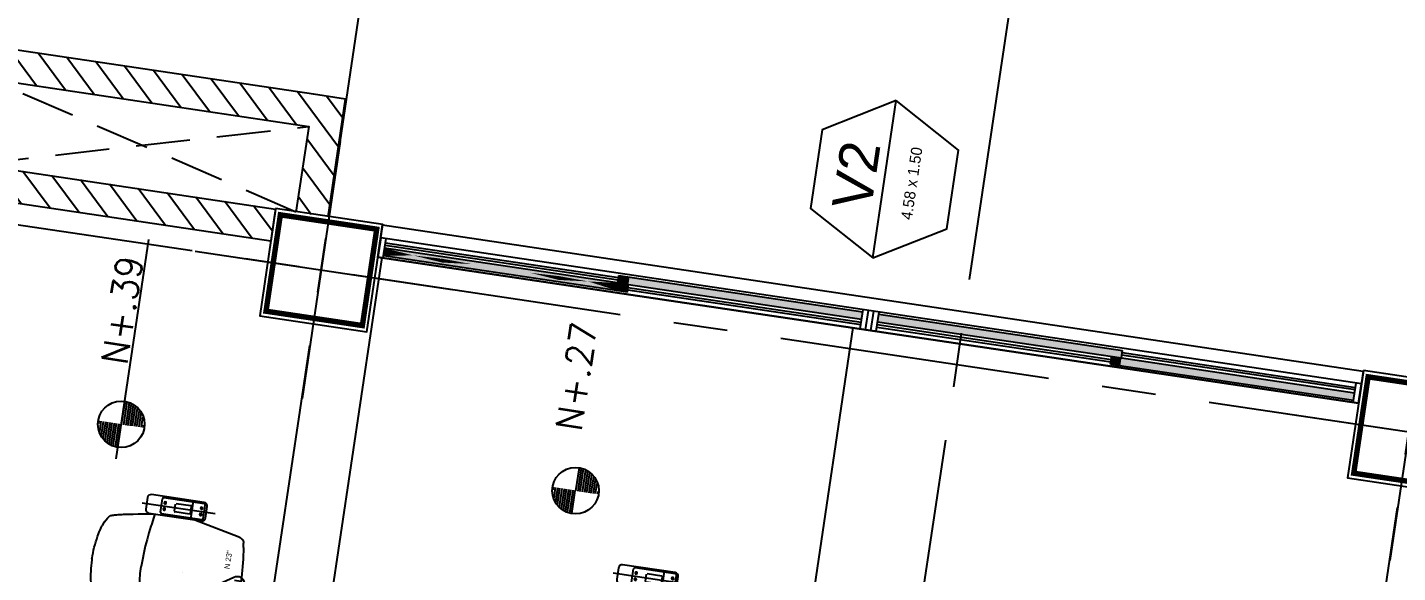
# Model space of a CAD drawing. Header units: millimetres. Extents: x 338 to 506, y 179 to 335.
# Drawn here: x 434.95 to 441.28, y 244.53 to 247.05 of the extents above; entities that cross this region are included whole.
import ezdxf
from ezdxf.enums import TextEntityAlignment as Align

# ---------------------------------------------------------------- set-up
doc = ezdxf.new("R2010")
doc.units = ezdxf.units.MM
for name, pattern in [('CENTER', [2, 1.25, -0.25, 0.25, -0.25]), ('DASHED2', [0.375, 0.25, -0.125]), ('HIDDEN', [0.375, 0.25, -0.125])]:
    doc.linetypes.add(name, pattern=pattern)
for name, color, linetype in [('COLUMNAS', 252, 'Continuous'), ('CUBIERTA', 254, 'Continuous'), ('DOORNOTE', 210, 'Continuous'), ('DOORNOTE___100', 210, 'Continuous'), ('EJES-COLUMNAS', 3, 'CENTER'), ('EJES_DE_COLUMNA', 255, 'DASHED2'), ('MUROS', 32, 'Continuous'), ('NOVA_PLUS_21__', 6, 'Continuous'), ('NOVA_PLUS_22__', 162, 'Continuous'), ('PISO', 253, 'Continuous'), ('PROYECCION', 160, 'HIDDEN'), ('REJAS', 151, 'Continuous'), ('TEXTO', 7, 'Continuous'), ('TEXTOS', 7, 'Continuous'), ('ZAPATA', 5, 'Continuous')]:
    doc.layers.add(name, color=color, linetype=linetype)
doc.styles.add('ARIAL', font='txt', dxfattribs={"height": 1})
doc.styles.add('JUAN', font='txt', dxfattribs={"height": 0.135})
doc.styles.add('NOTAS', font='simplex.shx')
doc.styles.get("Standard").update_dxf_attribs({"font": 'ARIALUNI.ttf'})

# ---------------------------------------------------------------- blocks, each defined once
blk = doc.blocks.new('*U1019')
at = {"layer": 'REJAS', "color": 18, "linetype": 'Continuous', "extrusion": (0, 0, -1)}
for points in [[(-69.9847, 58.5583), (-69.9672, 58.014), (-69.9672, 59.1027)], [(-69.9787, 59.0857), (-69.9672, 59.1027), (-69.9865, 59.0914)], [(-69.9672, 59.1027), (-69.9847, 59.1027), (-69.9865, 59.0914)], [(-69.9902, 59.0687), (-69.9781, 59.0347), (-69.9672, 59.1027)], [(-69.9891, 58.9666), (-69.976, 58.8305), (-69.9672, 59.1027)], [(-69.9902, 59.0687), (-69.9787, 59.0857), (-69.9865, 59.0914)], [(-69.9842, 59.0517), (-69.9902, 59.0687), (-69.9956, 59.0347)], [(-69.9847, 58.5583), (-70.0022, 59.1027), (-70.0022, 58.014)], [(-69.9847, 59.1027), (-70.0022, 59.1027), (-69.9865, 59.0914)], [(-70.0022, 59.1027), (-69.9962, 59.0857), (-69.9865, 59.0914)], [(-69.9865, 59.0914), (-69.9962, 59.0857), (-69.9902, 59.0687)], [(-69.9891, 58.9666), (-70.0022, 59.1027), (-69.9935, 58.8305)], [(-69.9902, 59.0687), (-70.0022, 59.1027), (-69.9956, 59.0347)], [(-69.9781, 59.0347), (-69.9812, 59.0432), (-69.986, 59.0403)], [(-69.986, 59.0403), (-69.9869, 59.0347), (-69.9781, 59.0347)], [(-69.9836, 59.0006), (-69.9781, 59.0347), (-69.9896, 59.0177)], [(-69.9869, 59.0347), (-69.9878, 59.029), (-69.9781, 59.0347)], [(-69.9781, 59.0347), (-69.9878, 59.029), (-69.9839, 59.0262)], [(-69.9812, 59.0432), (-69.9842, 59.0517), (-69.986, 59.0403)], [(-69.9836, 59.0006), (-69.9896, 59.0177), (-69.9924, 59.0006)], [(-69.9924, 59.0006), (-69.9891, 58.9666), (-69.9836, 59.0006)], [(-69.9878, 59.029), (-69.9896, 59.0177), (-69.9839, 59.0262)], [(-69.9842, 59.0517), (-69.9899, 59.0432), (-69.986, 59.0403)], [(-69.9899, 59.0432), (-69.9956, 59.0347), (-69.986, 59.0403)], [(-69.9956, 59.0347), (-69.9869, 59.0347), (-69.986, 59.0403)], [(-69.9956, 59.0347), (-69.9878, 59.029), (-69.9869, 59.0347)], [(-69.9926, 59.0262), (-69.9878, 59.029), (-69.9956, 59.0347)], [(-69.9896, 59.0177), (-69.9878, 59.029), (-69.9926, 59.0262)], [(-69.9896, 59.0177), (-69.9956, 59.0347), (-69.9924, 59.0006)], [(-69.9891, 58.9666), (-69.9913, 58.8986), (-69.9825, 58.8986)], [(-69.9825, 58.8986), (-69.988, 58.8646), (-69.976, 58.8305)], [(-69.9825, 58.8986), (-69.9913, 58.8986), (-69.988, 58.8646)], [(-69.988, 58.8646), (-69.9878, 58.8475), (-69.985, 58.856)], [(-69.9878, 58.8475), (-69.988, 58.8646), (-69.9907, 58.8475)], [(-69.988, 58.8646), (-69.9913, 58.8986), (-69.9935, 58.8305)], [(-69.979, 58.839), (-69.9838, 58.8362), (-69.976, 58.8305)], [(-69.976, 58.8305), (-69.9838, 58.8362), (-69.9847, 58.8305)], [(-69.9825, 58.7625), (-69.976, 58.8305), (-69.988, 58.7965)], [(-69.9847, 58.8305), (-69.9838, 58.8249), (-69.976, 58.8305)], [(-69.976, 58.8305), (-69.9838, 58.8249), (-69.979, 58.822)], [(-69.9891, 58.6944), (-69.9847, 58.5583), (-69.976, 58.8305)], [(-69.982, 58.8475), (-69.9838, 58.8362), (-69.979, 58.839)], [(-69.9838, 58.8249), (-69.982, 58.8135), (-69.979, 58.822)], [(-69.985, 58.856), (-69.9878, 58.8475), (-69.982, 58.8475)], [(-69.982, 58.8475), (-69.9878, 58.8475), (-69.9877, 58.839)], [(-69.9838, 58.8362), (-69.982, 58.8475), (-69.9877, 58.839)], [(-69.982, 58.8135), (-69.9838, 58.8249), (-69.9877, 58.822)], [(-69.9878, 58.8135), (-69.982, 58.8135), (-69.9877, 58.822)], [(-69.982, 58.8135), (-69.9878, 58.8135), (-69.985, 58.805)], [(-69.9886, 58.8334), (-69.9838, 58.8362), (-69.9877, 58.839)], [(-69.9886, 58.8334), (-69.9847, 58.8305), (-69.9838, 58.8362)], [(-69.9886, 58.8277), (-69.9838, 58.8249), (-69.9847, 58.8305)], [(-69.9886, 58.8277), (-69.9877, 58.822), (-69.9838, 58.8249)], [(-69.9935, 58.8305), (-69.9847, 58.8305), (-69.9886, 58.8334)], [(-69.9886, 58.8277), (-69.9847, 58.8305), (-69.9935, 58.8305)], [(-69.985, 58.805), (-69.9878, 58.8135), (-69.988, 58.7965)], [(-69.9877, 58.839), (-69.9878, 58.8475), (-69.9935, 58.8305)], [(-69.9886, 58.8334), (-69.9877, 58.839), (-69.9935, 58.8305)], [(-69.9935, 58.8305), (-69.9877, 58.822), (-69.9886, 58.8277)], [(-69.9935, 58.8305), (-69.9878, 58.8135), (-69.9877, 58.822)], [(-69.9935, 58.8305), (-69.9878, 58.8475), (-69.9907, 58.8475)], [(-69.9907, 58.8135), (-69.9878, 58.8135), (-69.9935, 58.8305)], [(-69.988, 58.7965), (-69.9878, 58.8135), (-69.9907, 58.8135)], [(-69.988, 58.7965), (-69.9935, 58.8305), (-69.9913, 58.7625)], [(-69.9825, 58.7625), (-69.988, 58.7965), (-69.9913, 58.7625)], [(-69.9913, 58.7625), (-69.9891, 58.6944), (-69.9825, 58.7625)], [(-69.9891, 58.4223), (-69.976, 58.2862), (-69.9847, 58.5583)], [(-69.9913, 58.3542), (-69.9825, 58.3542), (-69.9891, 58.4223)], [(-69.9825, 58.3542), (-69.988, 58.3202), (-69.976, 58.2862)], [(-69.976, 58.2862), (-69.979, 58.2947), (-69.9838, 58.2918)], [(-69.9838, 58.2918), (-69.979, 58.2947), (-69.982, 58.3032)], [(-69.982, 58.3032), (-69.985, 58.3117), (-69.9878, 58.3032)], [(-69.982, 58.3032), (-69.9877, 58.2947), (-69.9838, 58.2918)], [(-69.9878, 58.3032), (-69.9877, 58.2947), (-69.982, 58.3032)], [(-69.9825, 58.3542), (-69.9913, 58.3542), (-69.988, 58.3202)], [(-69.9886, 58.289), (-69.9838, 58.2918), (-69.9877, 58.2947)], [(-69.985, 58.3117), (-69.988, 58.3202), (-69.9878, 58.3032)], [(-69.9935, 58.2862), (-69.9877, 58.2947), (-69.9878, 58.3032)], [(-69.9935, 58.2862), (-69.9886, 58.289), (-69.9877, 58.2947)], [(-69.988, 58.3202), (-69.9907, 58.3032), (-69.9878, 58.3032)], [(-69.9907, 58.3032), (-69.9935, 58.2862), (-69.9878, 58.3032)], [(-69.988, 58.3202), (-69.9913, 58.3542), (-69.9935, 58.2862)], [(-69.9891, 58.1501), (-69.9672, 58.014), (-69.976, 58.2862)], [(-69.9847, 58.2862), (-69.976, 58.2862), (-69.9838, 58.2918)], [(-69.9825, 58.2181), (-69.976, 58.2862), (-69.988, 58.2521)], [(-69.979, 58.2777), (-69.976, 58.2862), (-69.9838, 58.2805)], [(-69.976, 58.2862), (-69.9847, 58.2862), (-69.9838, 58.2805)], [(-69.982, 58.2691), (-69.979, 58.2777), (-69.9838, 58.2805)], [(-69.9838, 58.2805), (-69.9877, 58.2777), (-69.982, 58.2691)], [(-69.982, 58.2691), (-69.9877, 58.2777), (-69.9878, 58.2691)], [(-69.985, 58.2606), (-69.982, 58.2691), (-69.9878, 58.2691)], [(-69.9825, 58.2181), (-69.988, 58.2521), (-69.9913, 58.2181)], [(-69.9886, 58.289), (-69.9847, 58.2862), (-69.9838, 58.2918)], [(-69.9886, 58.2833), (-69.9838, 58.2805), (-69.9847, 58.2862)], [(-69.9886, 58.2833), (-69.9877, 58.2777), (-69.9838, 58.2805)], [(-69.9886, 58.289), (-69.9935, 58.2862), (-69.9847, 58.2862)], [(-69.9935, 58.2862), (-69.9886, 58.2833), (-69.9847, 58.2862)], [(-69.988, 58.2521), (-69.985, 58.2606), (-69.9878, 58.2691)], [(-69.9877, 58.2777), (-69.9935, 58.2862), (-69.9878, 58.2691)], [(-69.9886, 58.2833), (-69.9935, 58.2862), (-69.9877, 58.2777)], [(-69.9935, 58.2862), (-69.9907, 58.2691), (-69.9878, 58.2691)], [(-69.9878, 58.2691), (-69.9907, 58.2691), (-69.988, 58.2521)], [(-69.988, 58.2521), (-69.9935, 58.2862), (-69.9913, 58.2181)], [(-69.9891, 58.1501), (-69.9935, 58.2862), (-70.0022, 58.014)], [(-69.9891, 58.1501), (-69.9825, 58.2181), (-69.9913, 58.2181)], [(-69.9836, 58.116), (-69.9896, 58.099), (-69.9781, 58.082)], [(-69.9924, 58.116), (-69.9836, 58.116), (-69.9891, 58.1501)], [(-69.9836, 58.116), (-69.9924, 58.116), (-69.9896, 58.099)], [(-69.9896, 58.099), (-69.9924, 58.116), (-69.9956, 58.082)], [(-69.9902, 58.048), (-69.9672, 58.014), (-69.9781, 58.082)], [(-69.9781, 58.082), (-69.9839, 58.0905), (-69.9878, 58.0877)], [(-69.9869, 58.082), (-69.9781, 58.082), (-69.9878, 58.0877)], [(-69.9781, 58.082), (-69.986, 58.0763), (-69.9812, 58.0735)], [(-69.986, 58.0763), (-69.9781, 58.082), (-69.9869, 58.082)], [(-69.9902, 58.048), (-69.9865, 58.0253), (-69.9787, 58.031)], [(-69.9812, 58.0735), (-69.986, 58.0763), (-69.9842, 58.065)], [(-69.9878, 58.0877), (-69.9839, 58.0905), (-69.9896, 58.099)], [(-69.9842, 58.065), (-69.9956, 58.082), (-69.9902, 58.048)], [(-69.9842, 58.065), (-69.986, 58.0763), (-69.9899, 58.0735)], [(-69.9899, 58.0735), (-69.986, 58.0763), (-69.9956, 58.082)], [(-69.9956, 58.082), (-69.986, 58.0763), (-69.9869, 58.082)], [(-69.9865, 58.0253), (-69.9902, 58.048), (-69.9962, 58.031)], [(-69.9956, 58.082), (-69.9869, 58.082), (-69.9878, 58.0877)], [(-69.9896, 58.099), (-69.9926, 58.0905), (-69.9878, 58.0877)], [(-69.9926, 58.0905), (-69.9956, 58.082), (-69.9878, 58.0877)], [(-69.9902, 58.048), (-69.9956, 58.082), (-70.0022, 58.014)], [(-69.9787, 58.031), (-69.9865, 58.0253), (-69.9672, 58.014)], [(-69.9672, 58.014), (-69.9865, 58.0253), (-69.9847, 58.014)], [(-69.9847, 57.989), (-69.9672, 57.964), (-69.9672, 58.014)], [(-69.976, 58.0015), (-69.9672, 58.014), (-69.9847, 58.0056)], [(-69.9672, 58.014), (-69.9847, 58.014), (-69.9847, 58.0056)], [(-69.9847, 57.989), (-69.976, 58.0015), (-69.9847, 58.0056)], [(-69.9847, 57.989), (-69.9847, 57.9723), (-69.976, 57.9765)], [(-69.9847, 58.014), (-69.9865, 58.0253), (-70.0022, 58.014)], [(-69.9847, 57.989), (-70.0022, 58.014), (-70.0022, 57.964)], [(-70.0022, 58.014), (-69.9935, 58.0098), (-69.9847, 58.014)], [(-69.9935, 58.0098), (-69.9847, 58.0056), (-69.9847, 58.014)], [(-70.0022, 58.014), (-69.9935, 58.0015), (-69.9847, 58.0056)], [(-69.9847, 58.0056), (-69.9935, 58.0015), (-69.9847, 57.989)], [(-69.9847, 57.9723), (-69.9847, 57.989), (-69.9935, 57.9765)], [(-70.0022, 58.014), (-69.9865, 58.0253), (-69.9962, 58.031)], [(-70.0022, 58.014), (-70.0372, 57.964), (-70.0022, 57.964)], [(-70.0022, 58.014), (-70.0372, 58.014), (-70.0372, 57.964)], [(-69.976, 57.9765), (-69.9847, 57.9723), (-69.9672, 57.964)], [(-69.9672, 57.964), (-69.9847, 57.9723), (-69.9847, 57.964)], [(-70.0022, 57.964), (-69.9847, 57.9723), (-69.9935, 57.9765)], [(-69.9935, 57.9681), (-69.9847, 57.964), (-69.9847, 57.9723)], [(-70.0022, 57.964), (-69.9847, 57.964), (-69.9935, 57.9681)], [(-70.0022, 57.964), (-70.0372, 56.8752), (-70.0022, 56.8752)], [(-70.0022, 57.964), (-70.0372, 57.964), (-70.0372, 56.8752)]]:
    blk.add_solid(points, dxfattribs=at)
blk = doc.blocks.new('*U1020')
at = {"layer": 'REJAS', "color": 18, "linetype": 'Continuous', "extrusion": (0, 0, -1)}
for points in [[(-70.0022, 56.8002), (-70.0372, 55.6615), (-70.0022, 55.6615)], [(-70.0022, 56.8002), (-70.0372, 56.8002), (-70.0372, 55.6615)], [(-69.9672, 55.707), (-70.0022, 55.6615), (-69.9672, 55.6615)], [(-69.9672, 55.707), (-70.0022, 55.707), (-70.0022, 55.6615)], [(-69.9672, 55.6615), (-70.0022, 54.5727), (-69.9672, 54.5727)], [(-69.9672, 55.6615), (-70.0022, 55.6615), (-70.0022, 54.5727)]]:
    blk.add_solid(points, dxfattribs=at)
blk = doc.blocks.new('WWWDTAG')
at = {"layer": 'DOORNOTE'}
blk.add_line((-3.832, 0), (3.832, 0), dxfattribs=at)
blk.add_lwpolyline([(3.832, 0), (1.916, 3.318), (-1.916, 3.318), (-3.832, 0), (-1.916, -3.318), (1.916, -3.318)], close=True, dxfattribs=at)
at = {"layer": 'DOORNOTE', "style": 'ARIAL'}
for tag, p in [('DOORTYPE', (0, 1.391)), ('DOORNO.', (0, -1.59))]:
    blk.add_attdef(tag, text='', height=1.9, dxfattribs=at).set_placement(p, align=Align.MIDDLE)
blk = doc.blocks.new('*X1032')
at = {"color": 0}
for p, q in [((69.9572, 61.062), (70.078, 61.1827)), ((70.1072, 61.0773), (70.2127, 61.1827)), ((70.1974, 61.0327), (70.3474, 61.1827)), ((70.3321, 61.0327), (70.4821, 61.1827)), ((70.4668, 61.0327), (70.6168, 61.1827)), ((70.5072, 60.9384), (70.6572, 61.0884)), ((69.9572, 60.9273), (70.1072, 61.0773)), ((70.5072, 60.8037), (70.6572, 60.9537)), ((69.9572, 60.7925), (70.1072, 60.9425)), ((69.9572, 60.6578), (70.1072, 60.8078)), ((70.5072, 60.669), (70.6572, 60.819)), ((69.9572, 60.5231), (70.1072, 60.6731)), ((70.5072, 60.5343), (70.6572, 60.6843)), ((69.9572, 60.3884), (70.1072, 60.5384)), ((70.5072, 60.3996), (70.6572, 60.5496)), ((69.9572, 60.2537), (70.1072, 60.4037)), ((70.5072, 60.2649), (70.6572, 60.4149)), ((69.9572, 60.119), (70.1072, 60.269)), ((70.5072, 60.1302), (70.6572, 60.2802)), ((69.9572, 59.9843), (70.1072, 60.1343)), ((70.5072, 59.9955), (70.6572, 60.1455)), ((70.5072, 59.8608), (70.6572, 60.0108)), ((69.9572, 59.8496), (70.1072, 59.9996)), ((70.5072, 59.7261), (70.6572, 59.8761)), ((69.9572, 59.7149), (70.1072, 59.8649)), ((70.0047, 59.6277), (70.1072, 59.7302)), ((70.5072, 59.5914), (70.6572, 59.7414)), ((70.4332, 59.3827), (70.6572, 59.6067)), ((70.1072, 59.4608), (70.1791, 59.5327)), ((70.1638, 59.3827), (70.3138, 59.5327)), ((70.2985, 59.3827), (70.4485, 59.5327)), ((70.5679, 59.3827), (70.6572, 59.472))]:
    blk.add_line(p, q, dxfattribs=at)
blk = doc.blocks.new('*X723')
at = {"color": 0}
for p, q in [((3.3644, 4.875), (3.3824, 4.875)), ((3.3644, 4.86), (3.4337, 4.86)), ((3.3644, 4.845), (3.4583, 4.845)), ((3.3644, 4.83), (3.4758, 4.83)), ((3.3644, 4.815), (3.489, 4.815)), ((3.3644, 4.8), (3.4993, 4.8)), ((3.3644, 4.785), (3.5073, 4.785)), ((3.3644, 4.77), (3.5134, 4.77)), ((3.3644, 4.755), (3.5178, 4.755)), ((3.3644, 4.74), (3.5206, 4.74)), ((3.3644, 4.725), (3.522, 4.725))]:
    blk.add_line(p, q, dxfattribs=at)
blk = doc.blocks.new('*X731')
at = {"color": 0}
for p, q in [((3.3644, 4.875), (3.3824, 4.875)), ((3.3644, 4.86), (3.4337, 4.86)), ((3.3644, 4.845), (3.4583, 4.845)), ((3.3644, 4.83), (3.4758, 4.83)), ((3.3644, 4.815), (3.489, 4.815)), ((3.3644, 4.8), (3.4993, 4.8)), ((3.3644, 4.785), (3.5073, 4.785)), ((3.3644, 4.77), (3.5134, 4.77)), ((3.3644, 4.755), (3.5178, 4.755)), ((3.3644, 4.74), (3.5206, 4.74)), ((3.3644, 4.725), (3.522, 4.725))]:
    blk.add_line(p, q, dxfattribs=at)
blk = doc.blocks.new('EJES_ESTRUCTURALES')
at = {"layer": 'EJES_DE_COLUMNA', "color": 9, "linetype": 'CENTER'}
for p, q in [((701.07988, 131.2663), (701.07988, 199.7363)), ((661.47768, 154.66228), (759.37077, 154.66627)), ((661.47768, 151.69228), (759.37077, 151.6963)), ((661.47768, 149.58228), (759.37077, 149.5863))]:
    blk.add_line(p, q, dxfattribs=at)
blk = doc.blocks.new('COLUMNAS')
at = {"layer": 'COLUMNAS', "color": 6}
for points in [[(-576.9526, 178.746), (-577.4526, 178.746), (-577.4526, 178.246), (-576.9526, 178.246), (-576.9526, 178.746)], [(-576.9526, 173.666), (-577.4526, 173.666), (-577.4526, 173.166), (-576.9526, 173.166), (-576.9526, 173.666)]]:
    blk.add_lwpolyline(points, dxfattribs=at)
at = {"layer": 'COLUMNAS', "color": 6, "const_width": 0.025}
for points in [[(-577.4276, 178.2701), (-576.9776, 178.2701), (-576.9776, 178.7201), (-577.4276, 178.7201)], [(-577.4276, 173.1901), (-576.9776, 173.1901), (-576.9776, 173.6401), (-577.4276, 173.6401)]]:
    blk.add_lwpolyline(points, close=True, dxfattribs=at)
at = {"layer": 'EJES-COLUMNAS'}
for p, q in [((-577.2026, 177.8838), (-577.2026, 179.0838)), ((-577.2026, 177.8838), (-577.2026, 179.0838)), ((-576.6026, 178.496), (-577.8026, 178.496)), ((-577.2026, 172.8038), (-577.2026, 174.0038)), ((-577.2026, 172.8038), (-577.2026, 174.0038)), ((-576.6026, 173.416), (-577.8026, 173.416))]:
    blk.add_line(p, q, dxfattribs=at)
blk = doc.blocks.new('ZAPATA')
at = {"layer": 'ZAPATA', "linetype": 'Continuous'}
for p, q in [((-31.5, 0), (31.5, 0)), ((-37.5, -194), (-37.5, -6)), ((15.8, -61.8), (-15.8, -61.8)), ((37.5, -194), (37.5, -6)), ((-19.8, -134.2), (-19.8, -65.8)), ((19.8, -65.8), (19.8, -134.2)), ((-15.8, -138.2), (15.8, -138.2)), ((-31.5, -200), (31.5, -200))]:
    blk.add_line(p, q, dxfattribs=at)
at = {"layer": 'ZAPATA', "linetype": 'Continuous', "const_width": 0.15, "flags": 128}
for points in [[(-15.8, -61.8), (-17.2, -62), (-18.2, -62.6)], [(18.2, -62.6), (17, -62), (15.8, -61.8)], [(19.2, -63.7), (19.6, -64.5), (19.8, -65.8)], [(-19.2, -136.3), (-19.7, -135.1), (-19.8, -134.2)], [(-18.2, -137.4), (-17, -138), (-15.8, -138.2)], [(19.8, -134.2), (19.6, -135.5), (19.2, -136.3)]]:
    blk.add_lwpolyline(points, dxfattribs=at)
at = {"layer": 'ZAPATA', "linetype": 'Continuous'}
for centre, radius, start, end in [((-31.5, -6), 6, 90, 180), ((31.5, -6), 6, 0, 90), ((-14.5, -15), 5, 1.16733, 358.83267), ((-15.8, -65.8), 4, 125.92091, 147.79226), ((14.5, -15), 5, 181.16733, 178.83267), ((-15.8, -65.8), 4, 147.79226, 180), ((-14.5, -185), 5, 1.16733, 358.83267), ((-15.8, -134.2), 4, 212.20774, 234.07909), ((14.5, -185), 5, 181.16733, 178.83267), ((15.8, -134.2), 4, 270, 305.92091), ((15.8, -134.2), 4, 305.92091, 327.85951), ((-31.5, -194), 6, 180, 270), ((31.5, -194), 6, 270, 0)]:
    blk.add_arc(centre, radius, start, end, dxfattribs=at)
blk = doc.blocks.new('BRAZO_FORMALITE')
at = {"layer": 'NOVA_PLUS_21__', "color": 0}
for p, q in [((-0.0431, 0.1948), (-0.0431, -0.0515)), ((0.027, 0.2109), (-0.027, 0.2109)), ((0, 0.2318), (0, -0.1085)), ((0.0431, -0.0515), (0.0431, 0.1948)), ((0.0431, 0), (-0.0431, 0)), ((-0.027, -0.0675), (0.027, -0.0675))]:
    blk.add_line(p, q, dxfattribs=at)
for centre, start, end in [((-0.027, 0.1948), 90, 180), ((0.027, 0.1948), 0, 90), ((-0.027, -0.0515), 180, 270), ((0.027, -0.0515), 270, 0)]:
    blk.add_arc(centre, 0.016, start, end, dxfattribs=at)
at = {"xscale": 0.0009999999310821, "yscale": 0.0009999999310821, "zscale": 0.0009999999310821}
blk.add_blockref('ZAPATA', (0, 0.1415), dxfattribs=at)
blk = doc.blocks.new('BRAZO_CON_MESA')
at = {"layer": 'NOVA_PLUS_21__', "color": 0}
for p, q in [((-0.0431, 0.1948), (-0.0431, -0.0515)), ((0.027, 0.2109), (-0.027, 0.2109)), ((0, -0.1085), (0, 0.2318)), ((0.0431, -0.0515), (0.0431, 0.1948)), ((0.0431, 0), (-0.0431, 0)), ((-0.027, -0.0675), (0.027, -0.0675))]:
    blk.add_line(p, q, dxfattribs=at)
at = {"layer": 'NOVA_PLUS_21__', "color": 254}
for p, q in [((-0.0431, -0.0775), (-0.0431, -0.1812)), ((0.1949, -0.0983), (0.0891, -0.0946)), ((0.3054, -0.2379), (0.2263, -0.116)), ((-0.0431, -0.1812), (0.0603, -0.3396)), ((0.097, -0.3526), (0.2863, -0.2918))]:
    blk.add_line(p, q, dxfattribs=at)
at = {"layer": 'NOVA_PLUS_21__', "color": 0}
for centre, start, end in [((-0.027, 0.1948), 90, 180), ((0.027, 0.1948), 0, 90), ((-0.027, -0.0515), 180, 270), ((0.027, -0.0515), 270, 0)]:
    blk.add_arc(centre, 0.016, start, end, dxfattribs=at)
at = {"layer": 'NOVA_PLUS_21__', "color": 254}
for centre, radius, start, end in [((-0.0322, -0.0779), 0.0109, 75.34447, 178.21763), ((0.0156, -0.1206), 0.0531, 52.71804, 90), ((0.0916, -0.0273), 0.0673, 229.35247, 267.83734), ((0.1935, -0.1373), 0.0391, 33, 88), ((0.2752, -0.2575), 0.036, 288, 33), ((0.0871, -0.3221), 0.032, 213, 288)]:
    blk.add_arc(centre, radius, start, end, dxfattribs=at)
at = {"xscale": 0.0009999999310821, "yscale": 0.0009999999310821, "zscale": 0.0009999999310821}
blk.add_blockref('ZAPATA', (0, 0.1415), dxfattribs=at)
blk = doc.blocks.new('*U15')
at = {"layer": 'NOVA_PLUS_22__', "color": 1}
blk.add_text('N 23"', height=0.025, dxfattribs=at).set_placement((0.0468, 0.0602))
blk = doc.blocks.new('SILLA_NOVA_CON_MESA_23')
at = {"layer": 'NOVA_PLUS_22__', "color": 1}
for p, q in [((-0.2145, 0.633), (-0.2159, 0.628)), ((-0.213, 0.6377), (-0.2145, 0.633)), ((-0.2116, 0.6419), (-0.213, 0.6377)), ((-0.2113, 0.6426), (-0.2116, 0.6419)), ((-0.1976, 0.6529), (-0.2113, 0.6426)), ((-0.1796, 0.6635), (-0.1976, 0.6529)), ((-0.161, 0.6711), (-0.1796, 0.6635)), ((-0.1575, 0.6724), (-0.161, 0.6711)), ((-0.1539, 0.6737), (-0.1575, 0.6724)), ((-0.1502, 0.6749), (-0.1539, 0.6737)), ((-0.1511, 0.6727), (-0.151, 0.6727)), ((-0.1464, 0.6761), (-0.1502, 0.6749)), ((-0.1425, 0.6772), (-0.1464, 0.6761)), ((-0.1385, 0.6783), (-0.1425, 0.6772)), ((-0.1346, 0.6794), (-0.1385, 0.6783)), ((-0.1325, 0.6799), (-0.1346, 0.6794)), ((-0.1203, 0.6828), (-0.1324, 0.6799)), ((-0.1075, 0.6854), (-0.1203, 0.6828)), ((-0.0947, 0.6878), (-0.1075, 0.6854)), ((-0.0818, 0.6899), (-0.0947, 0.6878)), ((-0.0689, 0.6917), (-0.0818, 0.6899)), ((-0.0559, 0.6932), (-0.0689, 0.6917)), ((-0.0429, 0.6943), (-0.0559, 0.6932)), ((-0.0299, 0.6952), (-0.0429, 0.6943)), ((-0.0168, 0.6957), (-0.0299, 0.6952)), ((-0.0038, 0.696), (-0.0168, 0.6957)), ((0, 0.696), (-0.0038, 0.696)), ((0, 0.696), (0.0038, 0.696)), ((0.0038, 0.696), (0.0168, 0.6957)), ((0.0168, 0.6957), (0.0299, 0.6952)), ((0.0299, 0.6952), (0.0429, 0.6943)), ((0.0429, 0.6943), (0.0559, 0.6932)), ((0.0559, 0.6932), (0.0689, 0.6917)), ((0.0689, 0.6917), (0.0818, 0.6899)), ((0.0818, 0.6899), (0.0947, 0.6878)), ((0.0947, 0.6878), (0.1075, 0.6854)), ((0.1075, 0.6854), (0.1203, 0.6828)), ((0.1203, 0.6828), (0.1324, 0.6799)), ((0.1325, 0.6799), (0.1346, 0.6794)), ((0.1346, 0.6794), (0.1385, 0.6783)), ((0.1385, 0.6783), (0.1425, 0.6772)), ((0.1425, 0.6772), (0.1464, 0.6761)), ((0.1464, 0.6761), (0.1502, 0.6749)), ((0.1502, 0.6749), (0.1539, 0.6737)), ((0.1539, 0.6737), (0.1575, 0.6724)), ((0.1575, 0.6724), (0.161, 0.6711)), ((0.161, 0.6711), (0.1796, 0.6635)), ((0.1796, 0.6635), (0.1976, 0.6529)), ((0.1976, 0.6529), (0.2113, 0.6426)), ((0.2113, 0.6426), (0.2116, 0.6419)), ((0.2116, 0.6419), (0.213, 0.6377)), ((0.213, 0.6377), (0.2145, 0.633)), ((0.2145, 0.633), (0.2159, 0.628)), ((-0.2277, 0.5743), (-0.2291, 0.566)), ((-0.2264, 0.5814), (-0.2277, 0.5743)), ((-0.2252, 0.5877), (-0.2264, 0.5814)), ((-0.224, 0.5935), (-0.2252, 0.5877)), ((-0.2227, 0.5999), (-0.224, 0.5935)), ((-0.2214, 0.606), (-0.2227, 0.5999)), ((-0.2201, 0.6119), (-0.2214, 0.606)), ((-0.2187, 0.6175), (-0.2201, 0.6119)), ((-0.2173, 0.6229), (-0.2187, 0.6175)), ((-0.2159, 0.628), (-0.2173, 0.6229)), ((0.2159, 0.628), (0.2173, 0.6229)), ((0.2173, 0.6229), (0.2187, 0.6175)), ((0.2187, 0.6175), (0.2201, 0.6119)), ((0.2201, 0.6119), (0.2214, 0.606)), ((0.2214, 0.606), (0.2227, 0.5999)), ((0.2227, 0.5999), (0.224, 0.5935)), ((0.224, 0.5935), (0.2252, 0.5877)), ((0.2252, 0.5877), (0.2264, 0.5814)), ((0.2264, 0.5814), (0.2277, 0.5743)), ((0.2277, 0.5743), (0.2291, 0.566)), ((-0.2375, 0.5169), (-0.249, 0.4481)), ((-0.2377, 0.5154), (-0.2422, 0.4885)), ((-0.2338, 0.5383), (-0.2377, 0.5154)), ((-0.2309, 0.5555), (-0.2338, 0.5383)), ((-0.2291, 0.566), (-0.2309, 0.5555)), ((0.2291, 0.566), (0.2309, 0.5555)), ((0.2309, 0.5555), (0.2338, 0.5383)), ((0.2338, 0.5383), (0.2377, 0.5154)), ((0.2377, 0.5154), (0.2422, 0.4885)), ((-0.249, 0.4395), (-0.1974, 0.4474)), ((-0.1974, 0.4474), (-0.1904, 0.4485)), ((-0.1904, 0.4485), (-0.1589, 0.4531)), ((-0.1589, 0.4531), (-0.1272, 0.4572)), ((-0.1272, 0.4572), (-0.0955, 0.4607)), ((-0.0955, 0.4607), (-0.0637, 0.4634)), ((-0.0637, 0.4634), (-0.0319, 0.4652)), ((-0.0319, 0.4652), (0, 0.4658)), ((0.0319, 0.4652), (0, 0.4658)), ((0.0637, 0.4634), (0.0319, 0.4652)), ((0.0955, 0.4607), (0.0637, 0.4634)), ((0.1272, 0.4572), (0.0955, 0.4607)), ((0.1589, 0.4531), (0.1272, 0.4572)), ((0.1904, 0.4485), (0.1589, 0.4531)), ((0.1974, 0.4474), (0.1904, 0.4485)), ((0.249, 0.4395), (0.1974, 0.4474)), ((0.2422, 0.4885), (0.249, 0.4481)), ((-0.2552, 0.4112), (-0.2552, 0.4112)), ((0, 0.273), (0, 0.273)), ((-0.249, 0.2529), (-0.2027, 0.0429)), ((0.249, 0.253), (0.2027, 0.0429)), ((-0.2027, 0.0429), (-0.2015, 0.0396)), ((-0.2015, 0.0396), (-0.2003, 0.0365)), ((-0.2003, 0.0365), (-0.1991, 0.0335)), ((-0.1991, 0.0335), (-0.1975, 0.0302)), ((-0.1975, 0.0302), (-0.1965, 0.0283)), ((-0.1965, 0.0283), (-0.1956, 0.0269)), ((-0.1956, 0.0269), (-0.1948, 0.0256)), ((-0.1948, 0.0256), (-0.1938, 0.0243)), ((-0.1938, 0.0243), (-0.1928, 0.023)), ((-0.1928, 0.023), (-0.1916, 0.0218)), ((-0.1916, 0.0218), (-0.1903, 0.0205)), ((-0.1903, 0.0205), (-0.1887, 0.0192)), ((-0.1887, 0.0192), (-0.1869, 0.018)), ((-0.1869, 0.018), (-0.1849, 0.0168)), ((-0.1849, 0.0168), (-0.1827, 0.0158)), ((-0.1827, 0.0158), (-0.1803, 0.015)), ((-0.1803, 0.015), (-0.1778, 0.0144)), ((-0.1778, 0.0144), (-0.1766, 0.0142)), ((-0.1731, 0.0138), (-0.1766, 0.0142)), ((-0.1766, 0.0142), (-0.1766, 0.0142)), ((-0.1569, 0.0116), (-0.1731, 0.0138)), ((-0.1569, 0.0115), (-0.1402, 0.0094)), ((-0.1402, 0.0094), (-0.1212, 0.0072)), ((-0.1212, 0.0072), (-0.1034, 0.0054)), ((-0.1034, 0.0054), (-0.0864, 0.0038)), ((-0.0864, 0.0038), (-0.0683, 0.0024)), ((-0.0683, 0.0024), (-0.051, 0.0014)), ((-0.051, 0.0014), (-0.0343, 0.0006)), ((-0.0343, 0.0006), (-0.0183, 0.0002)), ((-0.0183, 0.0002), (-0.0027, 0)), ((-0.0027, 0), (0, 0)), ((0, 0), (0, 0.0301)), ((0, 0), (0, 0.0301)), ((0.0027, 0), (0, 0)), ((0.0183, 0.0002), (0.0027, 0)), ((0.0343, 0.0006), (0.0183, 0.0002)), ((0.051, 0.0014), (0.0343, 0.0006)), ((0.0683, 0.0024), (0.051, 0.0014)), ((0.0864, 0.0038), (0.0683, 0.0024)), ((0.1034, 0.0054), (0.0864, 0.0038)), ((0.1212, 0.0072), (0.1034, 0.0054)), ((0.1402, 0.0094), (0.1212, 0.0072)), ((0.1569, 0.0115), (0.1402, 0.0094)), ((0.1569, 0.0116), (0.1731, 0.0138)), ((0.1731, 0.0138), (0.1766, 0.0142)), ((0.1778, 0.0144), (0.1766, 0.0142)), ((0.1766, 0.0142), (0.1766, 0.0142)), ((0.1803, 0.015), (0.1778, 0.0144)), ((0.1827, 0.0158), (0.1803, 0.015)), ((0.1849, 0.0168), (0.1827, 0.0158)), ((0.1869, 0.018), (0.1849, 0.0168)), ((0.1887, 0.0192), (0.1869, 0.018)), ((0.1903, 0.0205), (0.1887, 0.0192)), ((0.1916, 0.0218), (0.1903, 0.0205)), ((0.1928, 0.023), (0.1916, 0.0218)), ((0.1938, 0.0243), (0.1928, 0.023)), ((0.1948, 0.0256), (0.1938, 0.0243)), ((0.1956, 0.0269), (0.1948, 0.0256)), ((0.1965, 0.0283), (0.1956, 0.0269)), ((0.1975, 0.0302), (0.1965, 0.0283)), ((0.1991, 0.0335), (0.1975, 0.0302)), ((0.2003, 0.0365), (0.1991, 0.0335)), ((0.2015, 0.0396), (0.2003, 0.0365)), ((0.2027, 0.0429), (0.2015, 0.0396))]:
    blk.add_line(p, q, dxfattribs=at)
for name, p in [('BRAZO_CON_MESA', (-0.2921, 0.273)), ('BRAZO_FORMALITE', (0.2921, 0.273)), ('*U15', (0, 0))]:
    blk.add_blockref(name, p)
blk = doc.blocks.new('SILLAS_AUDITORIO_B10')
at = {"xscale": 1.000002162051302, "yscale": 1.000002162051302, "zscale": 1.000002162051302}
for p in [(2855.3353, 1960.9182), (2855.3353, 1958.7182)]:
    blk.add_blockref('SILLA_NOVA_CON_MESA_23', p, dxfattribs=at)
blk = doc.blocks.new('A$C7152A42C')
at = {"layer": 'MUROS'}
blk.add_lwpolyline([(70.10721, 59.62772), (69.95721, 59.62772), (69.95721, 64.20772), (70.10721, 64.20772)], close=True, dxfattribs=at)
for points in [[(70.10721, 59.38272), (70.65721, 59.38272), (70.65721, 59.53272), (70.65721, 59.53272), (70.65721, 61.03272), (70.65721, 61.03272), (70.65721, 61.18272), (69.95721, 61.18272)], [(70.10721, 61.03272), (70.50721, 61.03272), (70.50721, 59.53272), (70.10721, 59.53272)], [(70.10721, 57.75272), (70.10721, 54.54772), (69.95721, 54.54772), (69.95721, 59.12772), (70.10721, 59.12772), (70.10721, 57.75272)]]:
    blk.add_lwpolyline(points, dxfattribs=at)
at = {"layer": 'PISO'}
for p, q in [((62.2454, 59.10772), (69.959, 59.10772)), ((62.2454, 56.90772), (69.959, 56.90772))]:
    blk.add_line(p, q, dxfattribs=at)
at = {"layer": 'PROYECCION'}
for points in [[(70.10721, 59.53272), (70.50721, 61.03272)], [(70.10721, 61.03272), (70.50721, 59.53272)]]:
    blk.add_lwpolyline(points, dxfattribs=at)
at = {"layer": 'REJAS', "color": 18}
for p, q in [((69.95721, 59.12772), (69.95721, 54.54772)), ((70.04721, 59.12772), (69.95721, 59.12772)), ((70.04721, 54.54772), (70.04721, 59.12772)), ((69.95721, 59.10272), (70.04721, 59.10272)), ((69.96721, 57.96397), (69.96721, 59.10272)), ((70.00221, 57.96397), (70.00221, 59.10272)), ((70.01721, 59.10272), (70.01721, 58.01397)), ((70.02721, 59.10272), (70.02721, 58.01397)), ((70.00221, 58.01397), (70.03721, 58.01397)), ((70.03721, 58.01397), (70.03721, 56.87522)), ((69.96721, 57.96397), (70.00221, 57.96397)), ((69.97721, 57.96397), (69.97721, 56.87522)), ((69.98721, 56.87522), (69.98721, 57.96397)), ((70.00221, 57.96397), (70.00221, 56.87522)), ((69.95721, 56.87522), (70.04721, 56.87522)), ((69.95721, 56.85022), (70.04721, 56.85022)), ((69.95721, 56.82522), (70.04721, 56.82522)), ((69.95721, 56.80022), (70.04721, 56.80022)), ((69.97721, 56.80022), (69.97721, 55.70697)), ((69.98721, 55.70697), (69.98721, 56.80022)), ((70.00221, 56.80022), (70.00221, 55.66147)), ((70.03721, 56.80022), (70.03721, 55.66147)), ((69.96721, 55.70697), (70.00221, 55.70697)), ((69.96721, 55.70697), (69.96721, 54.57272)), ((70.00221, 55.66147), (70.03721, 55.66147)), ((70.00221, 55.66147), (70.00221, 54.57272)), ((70.01721, 55.66147), (70.01721, 54.57272)), ((70.02721, 55.66147), (70.02721, 54.57272)), ((69.95721, 54.57272), (70.04721, 54.57272)), ((69.95721, 54.54772), (70.04721, 54.54772))]:
    blk.add_line(p, q, dxfattribs=at)
at = {"layer": 'TEXTOS'}
blk.add_line((68.85679, 60.18643), (69.88171, 60.18643), dxfattribs=at)
for centre in [(69.01877, 60.18643), (69.02471, 58.06558)]:
    blk.add_circle(centre, 0.10747, dxfattribs=at)
at = {"layer": 'CUBIERTA'}
blk.add_blockref('COLUMNAS', (647.06158, -119.11823), dxfattribs=at)
at = {"layer": 'CUBIERTA', "color": 32}
blk.add_blockref('SILLAS_AUDITORIO_B10', (-2786.95242, -1901.38547), dxfattribs=at)
at = {"layer": 'DOORNOTE___100', "color": 7}
ref = blk.add_blockref('WWWDTAG', (70.65721, 56.86583), dxfattribs=dict(at, xscale=0.0958358650524881, yscale=0.0958358650524881, zscale=0.0958358650524881))
ref.add_attrib('DOORNO.', '4.58 x 1.50', dxfattribs={"layer": 'DOORNOTE', "height": 0.0510432, "style": 'JUAN'}).set_placement((70.65721, 56.71346), align=Align.CENTER)
ref.add_attrib('DOORTYPE', 'V2', dxfattribs={"layer": 'DOORNOTE', "height": 0.182088, "style": 'ARIAL'}).set_placement((70.65721, 56.99918), align=Align.MIDDLE)
at = {"layer": 'EJES_DE_COLUMNA'}
blk.add_blockref('EJES_ESTRUCTURALES', (-631.22088, -95.28525), dxfattribs=at)
at = {"layer": 'MUROS', "linetype": 'Continuous'}
blk.add_blockref('*X1032', (0, 0), dxfattribs=at)
at = {"layer": 'REJAS', "color": 18, "linetype": 'Continuous'}
for name in ['*U1019', '*U1020']:
    blk.add_blockref(name, (0, 0), dxfattribs=at)
at = {"layer": 'TEXTOS', "xscale": -0.6813862963641899, "yscale": 0.6813862963641899, "zscale": 0.6813862963641899}
for p in [(71.31123, 56.96958), (71.31717, 54.84872)]:
    blk.add_blockref('*X731', p, dxfattribs=at)
at = {"layer": 'TEXTOS', "xscale": -0.6813862963641899, "yscale": 0.6813862963641899, "zscale": 0.6813862963641899, "rotation": 180}
for p in [(66.72631, 63.40411), (66.73225, 61.28326)]:
    blk.add_blockref('*X723', p, dxfattribs=at)
at = {"layer": 'TEXTO', "style": 'NOTAS'}
for s, p in [('N+.39', (69.54161, 60.25992)), ('N+.27', (69.54755, 58.13906))]:
    blk.add_text(s, height=0.119932, dxfattribs=at).set_placement(p, align=Align.MIDDLE_CENTER)

msp = doc.modelspace()

# ---------------------------------------------------------------- block references
at = {"layer": 'MUROS', "color": 32, "rotation": 81.53046525965426}
msp.add_blockref('A$C7152A42C', (484.7482, 168.0844), dxfattribs=at)

doc.saveas('drawing.dxf')
